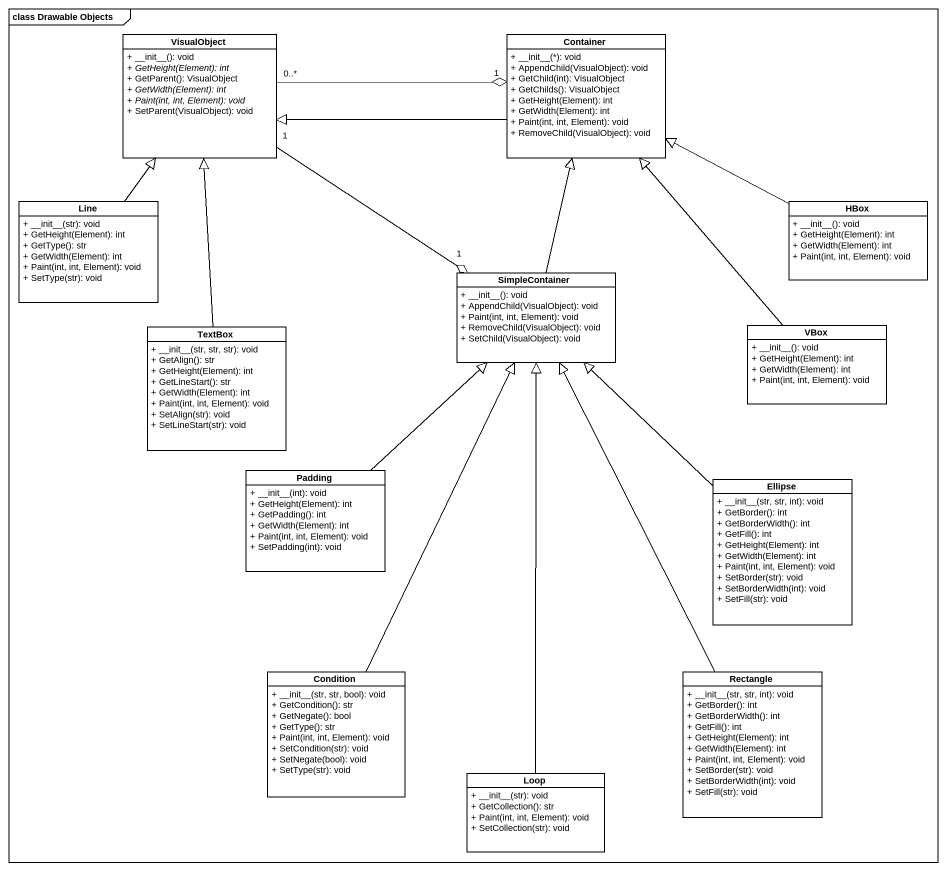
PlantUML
@startuml
mainframe class Drawable Objects
hide circle
hide empty members
skinparam classAttributeIconSize 0
class VisualObject {
  + ~__init~__(): void
  {abstract} + GetHeight(Element): int
  + GetParent(): VisualObject
  {abstract} + GetWidth(Element): int
  {abstract} + Paint(int, int, Element): void
  + SetParent(VisualObject): void
}
class Container {
  + ~__init~__(*): void
  + AppendChild(VisualObject): void
  + GetChild(int): VisualObject
  + GetChilds(): VisualObject
  + GetHeight(Element): int
  + GetWidth(Element): int
  + Paint(int, int, Element): void
  + RemoveChild(VisualObject): void
}
class Line {
  + ~__init~__(str): void
  + GetHeight(Element): int
  + GetType(): str
  + GetWidth(Element): int
  + Paint(int, int, Element): void
  + SetType(str): void
}
class HBox {
  + ~__init~__(): void
  + GetHeight(Element): int
  + GetWidth(Element): int
  + Paint(int, int, Element): void
}
class SimpleContainer {
  + ~__init~__(): void
  + AppendChild(VisualObject): void
  + Paint(int, int, Element): void
  + RemoveChild(VisualObject): void
  + SetChild(VisualObject): void
}
class TextBox {
  + ~__init~__(str, str, str): void
  + GetAlign(): str
  + GetHeight(Element): int
  + GetLineStart(): str
  + GetWidth(Element): int
  + Paint(int, int, Element): void
  + SetAlign(str): void
  + SetLineStart(str): void
}
class VBox {
  + ~__init~__(): void
  + GetHeight(Element): int
  + GetWidth(Element): int
  + Paint(int, int, Element): void
}
class Padding {
  + ~__init~__(int): void
  + GetHeight(Element): int
  + GetPadding(): int
  + GetWidth(Element): int
  + Paint(int, int, Element): void
  + SetPadding(int): void
}
class Ellipse {
  + ~__init~__(str, str, int): void
  + GetBorder(): int
  + GetBorderWidth(): int
  + GetFill(): int
  + GetHeight(Element): int
  + GetWidth(Element): int
  + Paint(int, int, Element): void
  + SetBorder(str): void
  + SetBorderWidth(int): void
  + SetFill(str): void
}
class Condition {
  + ~__init~__(str, str, bool): void
  + GetCondition(): str
  + GetNegate(): bool
  + GetType(): str
  + Paint(int, int, Element): void
  + SetCondition(str): void
  + SetNegate(bool): void
  + SetType(str): void
}
class "Rectangle" as Rectangle_ {
  + ~__init~__(str, str, int): void
  + GetBorder(): int
  + GetBorderWidth(): int
  + GetFill(): int
  + GetHeight(Element): int
  + GetWidth(Element): int
  + Paint(int, int, Element): void
  + SetBorder(str): void
  + SetBorderWidth(int): void
  + SetFill(str): void
}
class "Loop" as Loop_ {
  + ~__init~__(str): void
  + GetCollection(): str
  + Paint(int, int, Element): void
  + SetCollection(str): void
}
VisualObject "0..*" -right-o "1" Container
VisualObject "1" --o "1" SimpleContainer
Container -left-|> VisualObject
Line -up-|> VisualObject
HBox -left-|> Container
SimpleContainer -up-|> Container
TextBox -up-|> VisualObject
VBox -up-|> Container
Padding -up-|> SimpleContainer
Ellipse -up-|> SimpleContainer
Condition -up-|> SimpleContainer
Rectangle_ -up-|> SimpleContainer
Loop_ -up-|> SimpleContainer
@enduml
